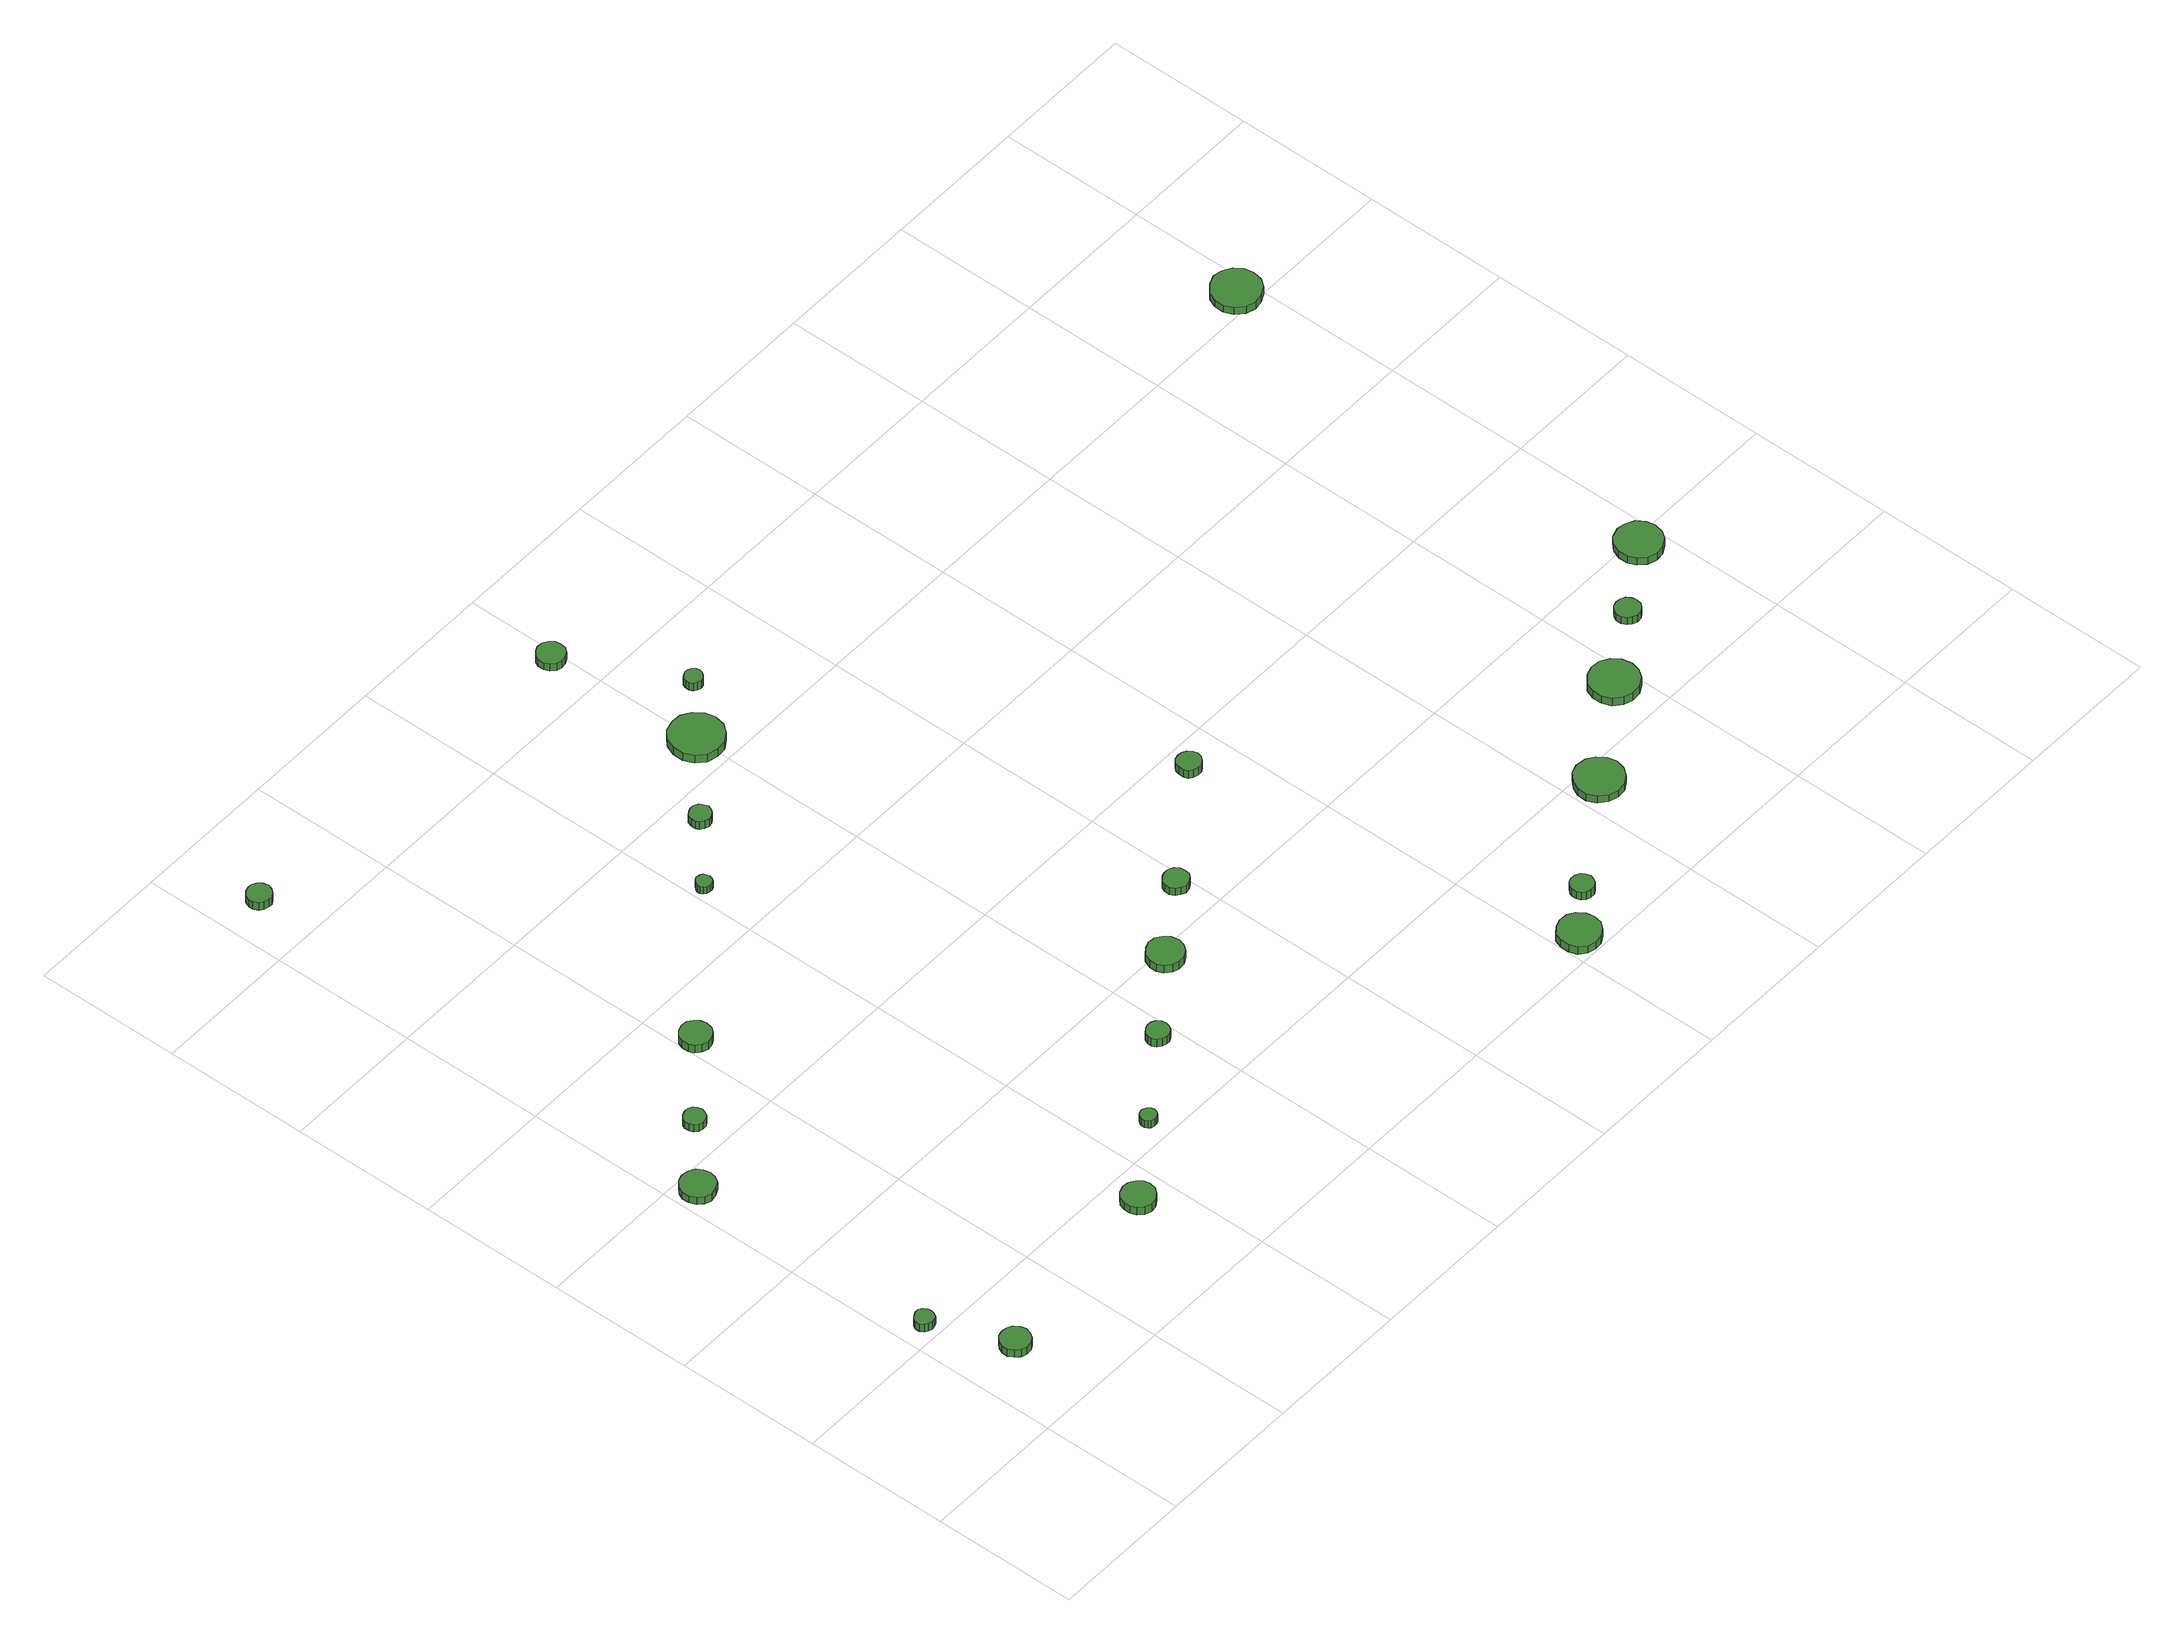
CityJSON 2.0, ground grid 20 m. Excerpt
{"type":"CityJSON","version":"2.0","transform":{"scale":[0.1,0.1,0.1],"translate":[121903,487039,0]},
"CityObjects":{
"tree1":{"type":"SolitaryVegetationObject","attributes":{"function":"something"},"geometry":[{"type":"MultiSurface","lod":"1","boundaries":[[[0,1,2,3,4,5,6,7,8,9,10,11,12,13,14]],[[15,16,17,18,19,20,21,22,23,24,25,26,27,28,29]],[[0,29,28,1]],[[1,28,27,2]],[[2,27,26,3]],[[3,26,25,4]],[[4,25,24,5]],[[5,24,23,6]],[[6,23,22,7]],[[7,22,21,8]],[[8,21,20,9]],[[9,20,19,10]],[[10,19,18,11]],[[11,18,17,12]],[[12,17,16,13]],[[13,16,15,14]],[[14,15,29,0]]]}]},
"tree2":{"type":"SolitaryVegetationObject","attributes":{"function":"something"},"geometry":[{"type":"MultiSurface","lod":"1","boundaries":[[[30,31,32,33,34,35,36,37,38,39,40,41,42,43,44]],[[45,46,47,48,49,50,51,52,53,54,55,56,57,58,59]],[[30,59,58,31]],[[31,58,57,32]],[[32,57,56,33]],[[33,56,55,34]],[[34,55,54,35]],[[35,54,53,36]],[[36,53,52,37]],[[37,52,51,38]],[[38,51,50,39]],[[39,50,49,40]],[[40,49,48,41]],[[41,48,47,42]],[[42,47,46,43]],[[43,46,45,44]],[[44,45,59,30]]]}]},
"tree3":{"type":"SolitaryVegetationObject","attributes":{"function":"something"},"geometry":[{"type":"MultiSurface","lod":"1","boundaries":[[[60,61,62,63,64,65,66,67,68,69,70,71,72,73,74]],[[75,76,77,78,79,80,81,82,83,84,85,86,87,88,89]],[[60,89,88,61]],[[61,88,87,62]],[[62,87,86,63]],[[63,86,85,64]],[[64,85,84,65]],[[65,84,83,66]],[[66,83,82,67]],[[67,82,81,68]],[[68,81,80,69]],[[69,80,79,70]],[[70,79,78,71]],[[71,78,77,72]],[[72,77,76,73]],[[73,76,75,74]],[[74,75,89,60]]]}]},
"tree4":{"type":"SolitaryVegetationObject","attributes":{"function":"something"},"geometry":[{"type":"MultiSurface","lod":"1","boundaries":[[[90,91,92,93,94,95,96,97,98,99,100,101,102,103,104]],[[105,106,107,108,109,110,111,112,113,114,115,116,117,118,119]],[[90,119,118,91]],[[91,118,117,92]],[[92,117,116,93]],[[93,116,115,94]],[[94,115,114,95]],[[95,114,113,96]],[[96,113,112,97]],[[97,112,111,98]],[[98,111,110,99]],[[99,110,109,100]],[[100,109,108,101]],[[101,108,107,102]],[[102,107,106,103]],[[103,106,105,104]],[[104,105,119,90]]]}]},
"tree5":{"type":"SolitaryVegetationObject","attributes":{"function":"something"},"geometry":[{"type":"MultiSurface","lod":"1","boundaries":[[[120,121,122,123,124,125,126,127,128,129,130,131,132,133,134]],[[135,136,137,138,139,140,141,142,143,144,145,146,147,148,149]],[[120,149,148,121]],[[121,148,147,122]],[[122,147,146,123]],[[123,146,145,124]],[[124,145,144,125]],[[125,144,143,126]],[[126,143,142,127]],[[127,142,141,128]],[[128,141,140,129]],[[129,140,139,130]],[[130,139,138,131]],[[131,138,137,132]],[[132,137,136,133]],[[133,136,135,134]],[[134,135,149,120]]]}]},
"tree6":{"type":"SolitaryVegetationObject","attributes":{"function":"something"},"geometry":[{"type":"MultiSurface","lod":"1","boundaries":[[[150,151,152,153,154,155,156,157,158,159,160,161,162,163,164]],[[165,166,167,168,169,170,171,172,173,174,175,176,177,178,179]],[[150,179,178,151]],[[151,178,177,152]],[[152,177,176,153]],[[153,176,175,154]],[[154,175,174,155]],[[155,174,173,156]],[[156,173,172,157]],[[157,172,171,158]],[[158,171,170,159]],[[159,170,169,160]],[[160,169,168,161]],[[161,168,167,162]],[[162,167,166,163]],[[163,166,165,164]],[[164,165,179,150]]]}]},
"tree7":{"type":"SolitaryVegetationObject","attributes":{"function":"something"},"geometry":[{"type":"MultiSurface","lod":"1","boundaries":[[[180,181,182,183,184,185,186,187,188,189,190,191,192,193,194]],[[195,196,197,198,199,200,201,202,203,204,205,206,207,208,209]],[[180,209,208,181]],[[181,208,207,182]],[[182,207,206,183]],[[183,206,205,184]],[[184,205,204,185]],[[185,204,203,186]],[[186,203,202,187]],[[187,202,201,188]],[[188,201,200,189]],[[189,200,199,190]],[[190,199,198,191]],[[191,198,197,192]],[[192,197,196,193]],[[193,196,195,194]],[[194,195,209,180]]]}]},
"tree8":{"type":"SolitaryVegetationObject","attributes":{"function":"something"},"geometry":[{"type":"MultiSurface","lod":"1","boundaries":[[[210,211,212,213,214,215,216,217,218,219,220,221,222,223,224]],[[225,226,227,228,229,230,231,232,233,234,235,236,237,238,239]],[[210,239,238,211]],[[211,238,237,212]],[[212,237,236,213]],[[213,236,235,214]],[[214,235,234,215]],[[215,234,233,216]],[[216,233,232,217]],[[217,232,231,218]],[[218,231,230,219]],[[219,230,229,220]],[[220,229,228,221]],[[221,228,227,222]],[[222,227,226,223]],[[223,226,225,224]],[[224,225,239,210]]]}]},
"tree9":{"type":"SolitaryVegetationObject","attributes":{"function":"something"},"geometry":[{"type":"MultiSurface","lod":"1","boundaries":[[[240,241,242,243,244,245,246,247,248,249,250,251,252,253,254]],[[255,256,257,258,259,260,261,262,263,264,265,266,267,268,269]],[[240,269,268,241]],[[241,268,267,242]],[[242,267,266,243]],[[243,266,265,244]],[[244,265,264,245]],[[245,264,263,246]],[[246,263,262,247]],[[247,262,261,248]],[[248,261,260,249]],[[249,260,259,250]],[[250,259,258,251]],[[251,258,257,252]],[[252,257,256,253]],[[253,256,255,254]],[[254,255,269,240]]]}]},
"tree10":{"type":"SolitaryVegetationObject","attributes":{"function":"something"},"geometry":[{"type":"MultiSurface","lod":"1","boundaries":[[[270,271,272,273,274,275,276,277,278,279,280,281,282,283,284]],[[285,286,287,288,289,290,291,292,293,294,295,296,297,298,299]],[[270,299,298,271]],[[271,298,297,272]],[[272,297,296,273]],[[273,296,295,274]],[[274,295,294,275]],[[275,294,293,276]],[[276,293,292,277]],[[277,292,291,278]],[[278,291,290,279]],[[279,290,289,280]],[[280,289,288,281]],[[281,288,287,282]],[[282,287,286,283]],[[283,286,285,284]],[[284,285,299,270]]]}]},
"tree11":{"type":"SolitaryVegetationObject","attributes":{"function":"something"},"geometry":[{"type":"MultiSurface","lod":"1","boundaries":[[[300,301,302,303,304,305,306,307,308,309,310,311,312,313,314]],[[315,316,317,318,319,320,321,322,323,324,325,326,327,328,329]],[[300,329,328,301]],[[301,328,327,302]],[[302,327,326,303]],[[303,326,325,304]],[[304,325,324,305]],[[305,324,323,306]],[[306,323,322,307]],[[307,322,321,308]],[[308,321,320,309]],[[309,320,319,310]],[[310,319,318,311]],[[311,318,317,312]],[[312,317,316,313]],[[313,316,315,314]],[[314,315,329,300]]]}]},
"tree12":{"type":"SolitaryVegetationObject","attributes":{"function":"something"},"geometry":[{"type":"MultiSurface","lod":"1","boundaries":[[[330,331,332,333,334,335,336,337,338,339,340,341,342,343,344]],[[345,346,347,348,349,350,351,352,353,354,355,356,357,358,359]],[[330,359,358,331]],[[331,358,357,332]],[[332,357,356,333]],[[333,356,355,334]],[[334,355,354,335]],[[335,354,353,336]],[[336,353,352,337]],[[337,352,351,338]],[[338,351,350,339]],[[339,350,349,340]],[[340,349,348,341]],[[341,348,347,342]],[[342,347,346,343]],[[343,346,345,344]],[[344,345,359,330]]]}]},
"tree13":{"type":"SolitaryVegetationObject","attributes":{"function":"something"},"geometry":[{"type":"MultiSurface","lod":"1","boundaries":[[[360,361,362,363,364,365,366,367,368,369,370,371,372,373,374]],[[375,376,377,378,379,380,381,382,383,384,385,386,387,388,389]],[[360,389,388,361]],[[361,388,387,362]],[[362,387,386,363]],[[363,386,385,364]],[[364,385,384,365]],[[365,384,383,366]],[[366,383,382,367]],[[367,382,381,368]],[[368,381,380,369]],[[369,380,379,370]],[[370,379,378,371]],[[371,378,377,372]],[[372,377,376,373]],[[373,376,375,374]],[[374,375,389,360]]]}]},
"tree14":{"type":"SolitaryVegetationObject","attributes":{"function":"something"},"geometry":[{"type":"MultiSurface","lod":"1","boundaries":[[[390,391,392,393,394,395,396,397,398,399,400,401,402,403,404]],[[405,406,407,408,409,410,411,412,413,414,415,416,417,418,419]],[[390,419,418,391]],[[391,418,417,392]],[[392,417,416,393]],[[393,416,415,394]],[[394,415,414,395]],[[395,414,413,396]],[[396,413,412,397]],[[397,412,411,398]],[[398,411,410,399]],[[399,410,409,400]],[[400,409,408,401]],[[401,408,407,402]],[[402,407,406,403]],[[403,406,405,404]],[[404,405,419,390]]]}]},
"tree15":{"type":"SolitaryVegetationObject","attributes":{"function":"something"},"geometry":[{"type":"MultiSurface","lod":"1","boundaries":[[[420,421,422,423,424,425,426,427,428,429,430,431,432,433,434]],[[435,436,437,438,439,440,441,442,443,444,445,446,447,448,449]],[[420,449,448,421]],[[421,448,447,422]],[[422,447,446,423]],[[423,446,445,424]],[[424,445,444,425]],[[425,444,443,426]],[[426,443,442,427]],[[427,442,441,428]],[[428,441,440,429]],[[429,440,439,430]],[[430,439,438,431]],[[431,438,437,432]],[[432,437,436,433]],[[433,436,435,434]],[[434,435,449,420]]]}]},
"tree16":{"type":"SolitaryVegetationObject","attributes":{"function":"something"},"geometry":[{"type":"MultiSurface","lod":"1","boundaries":[[[450,451,452,453,454,455,456,457,458,459,460,461,462,463,464]],[[465,466,467,468,469,470,471,472,473,474,475,476,477,478,479]],[[450,479,478,451]],[[451,478,477,452]],[[452,477,476,453]],[[453,476,475,454]],[[454,475,474,455]],[[455,474,473,456]],[[456,473,472,457]],[[457,472,471,458]],[[458,471,470,459]],[[459,470,469,460]],[[460,469,468,461]],[[461,468,467,462]],[[462,467,466,463]],[[463,466,465,464]],[[464,465,479,450]]]}]},
"tree17":{"type":"SolitaryVegetationObject","attributes":{"function":"something"},"geometry":[{"type":"MultiSurface","lod":"1","boundaries":[[[480,481,482,483,484,485,486,487,488,489,490,491,492,493,494]],[[495,496,497,498,499,500,501,502,503,504,505,506,507,508,509]],[[480,509,508,481]],[[481,508,507,482]],[[482,507,506,483]],[[483,506,505,484]],[[484,505,504,485]],[[485,504,503,486]],[[486,503,502,487]],[[487,502,501,488]],[[488,501,500,489]],[[489,500,499,490]],[[490,499,498,491]],[[491,498,497,492]],[[492,497,496,493]],[[493,496,495,494]],[[494,495,509,480]]]}]},
"tree18":{"type":"SolitaryVegetationObject","attributes":{"function":"something"},"geometry":[{"type":"MultiSurface","lod":"1","boundaries":[[[510,511,512,513,514,515,516,517,518,519,520,521,522,523,524]],[[525,526,527,528,529,530,531,532,533,534,535,536,537,538,539]],[[510,539,538,511]],[[511,538,537,512]],[[512,537,536,513]],[[513,536,535,514]],[[514,535,534,515]],[[515,534,533,516]],[[516,533,532,517]],[[517,532,531,518]],[[518,531,530,519]],[[519,530,529,520]],[[520,529,528,521]],[[521,528,527,522]],[[522,527,526,523]],[[523,526,525,524]],[[524,525,539,510]]]}]},
"tree19":{"type":"SolitaryVegetationObject","attributes":{"function":"something"},"geometry":[{"type":"MultiSurface","lod":"1","boundaries":[[[540,541,542,543,544,545,546,547,548,549,550,551,552,553,554]],[[555,556,557,558,559,560,561,562,563,564,565,566,567,568,569]],[[540,569,568,541]],[[541,568,567,542]],[[542,567,566,543]],[[543,566,565,544]],[[544,565,564,545]],[[545,564,563,546]],[[546,563,562,547]],[[547,562,561,548]],[[548,561,560,549]],[[549,560,559,550]],[[550,559,558,551]],[[551,558,557,552]],[[552,557,556,553]],[[553,556,555,554]],[[554,555,569,540]]]}]},
"tree20":{"type":"SolitaryVegetationObject","attributes":{"function":"something"},"geometry":[{"type":"MultiSurface","lod":"1","boundaries":[[[570,571,572,573,574,575,576,577,578,579,580,581,582,583,584]],[[585,586,587,588,589,590,591,592,593,594,595,596,597,598,599]],[[570,599,598,571]],[[571,598,597,572]],[[572,597,596,573]],[[573,596,595,574]],[[574,595,594,575]],[[575,594,593,576]],[[576,593,592,577]],[[577,592,591,578]],[[578,591,590,579]],[[579,590,589,580]],[[580,589,588,581]],[[581,588,587,582]],[[582,587,586,583]],[[583,586,585,584]],[[584,585,599,570]]]}]},
"tree21":{"type":"SolitaryVegetationObject","attributes":{"function":"something"},"geometry":[{"type":"MultiSurface","lod":"1","boundaries":[[[600,601,602,603,604,605,606,607,608,609,610,611,612,613,614]],[[615,616,617,618,619,620,621,622,623,624,625,626,627,628,629]],[[600,629,628,601]],[[601,628,627,602]],[[602,627,626,603]],[[603,626,625,604]],[[604,625,624,605]],[[605,624,623,606]],[[606,623,622,607]],[[607,622,621,608]],[[608,621,620,609]],[[609,620,619,610]],[[610,619,618,611]],[[611,618,617,612]],[[612,617,616,613]],[[613,616,615,614]],[[614,615,629,600]]]}]},
"tree22":{"type":"SolitaryVegetationObject","attributes":{"function":"something"},"geometry":[{"type":"MultiSurface","lod":"1","boundaries":[[[630,631,632,633,634,635,636,637,638,639,640,641,642,643,644]],[[645,646,647,648,649,650,651,652,653,654,655,656,657,658,659]],[[630,659,658,631]],[[631,658,657,632]],[[632,657,656,633]],[[633,656,655,634]],[[634,655,654,635]],[[635,654,653,636]],[[636,653,652,637]],[[637,652,651,638]],[[638,651,650,639]],[[639,650,649,640]],[[640,649,648,641]],[[641,648,647,642]],[[642,647,646,643]],[[643,646,645,644]],[[644,645,659,630]]]}]},
"tree23":{"type":"SolitaryVegetationObject","attributes":{"function":"something"},"geometry":[{"type":"MultiSurface","lod":"1","boundaries":[[[660,661,662,663,664,665,666,667,668,669,670,671,672,673,674]],[[675,676,677,678,679,680,681,682,683,684,685,686,687,688,689]],[[660,689,688,661]],[[661,688,687,662]],[[662,687,686,663]],[[663,686,685,664]],[[664,685,684,665]],[[665,684,683,666]],[[666,683,682,667]],[[667,682,681,668]],[[668,681,680,669]],[[669,680,679,670]],[[670,679,678,671]],[[671,678,677,672]],[[672,677,676,673]],[[673,676,675,674]],[[674,675,689,660]]]}]},
"tree24":{"type":"SolitaryVegetationObject","attributes":{"function":"something"},"geometry":[{"type":"MultiSurface","lod":"1","boundaries":[[[690,691,692,693,694,695,696,697,698,699,700,701,702,703,704]],[[705,706,707,708,709,710,711,712,713,714,715,716,717,718,719]],[[690,719,718,691]],[[691,718,717,692]],[[692,717,716,693]],[[693,716,715,694]],[[694,715,714,695]],[[695,714,713,696]],[[696,713,712,697]],[[697,712,711,698]],[[698,711,710,699]],[[699,710,709,700]],[[700,709,708,701]],[[701,708,707,702]],[[702,707,706,703]],[[703,706,705,704]],[[704,705,719,690]]]}]}
},
"vertices":[
[46,220,20],[45,225,20],[42,230,20],[37,233,20],[32,233,20],[27,231,20],[23,228,20],[20,223,20],[20,217,20],[23,212,20],[27,209,20],[32,207,20],[37,208,20],[42,210,20],[45,215,20],[45,215,7],[42,210,7],[37,208,7],[32,207,7],[27,209,7],[23,212,7],[20,217,7],[20,223,7],[23,228,7],[27,231,7],[32,233,7],[37,233,7],[42,230,7],[45,225,7],[46,220,7],
[99,116,16],[97,124,16],[92,131,16],[85,135,16],[77,136,16],[69,134,16],[63,128,16],[59,120,16],[59,112,16],[63,105,16],[69,99,16],[77,96,16],[85,97,16],[92,101,16],[97,108,16],[97,108,3],[92,101,3],[85,97,3],[77,96,3],[69,99,3],[63,105,3],[59,112,3],[59,120,3],[63,128,3],[69,134,3],[77,136,3],[85,135,3],[92,131,3],[97,124,3],[99,116,3],
[54,572,15],[52,581,15],[47,589,15],[38,594,15],[28,595,15],[19,592,15],[12,585,15],[8,577,15],[8,567,15],[12,558,15],[19,551,15],[28,548,15],[38,550,15],[47,554,15],[52,562,15],[52,562,3],[47,554,3],[38,550,3],[28,548,3],[19,551,3],[12,558,3],[8,567,3],[8,577,3],[12,585,3],[19,592,3],[28,595,3],[38,594,3],[47,589,3],[52,581,3],[54,572,3],
[128,646,15],[126,652,15],[123,657,15],[118,660,15],[112,660,15],[106,658,15],[101,654,15],[99,649,15],[99,643,15],[101,637,15],[106,633,15],[112,631,15],[118,632,15],[123,635,15],[126,640,15],[126,640,3],[123,635,3],[118,632,3],[112,631,3],[106,633,3],[101,637,3],[99,643,3],[99,649,3],[101,654,3],[106,658,3],[112,660,3],[118,660,3],[123,657,3],[126,652,3],[128,646,3],
[377,155,17],[375,164,17],[369,171,17],[361,176,17],[352,177,17],[343,174,17],[336,168,17],[333,159,17],[333,150,17],[336,142,17],[343,135,17],[352,132,17],[361,133,17],[369,138,17],[375,146,17],[375,146,4],[369,138,4],[361,133,4],[352,132,4],[343,135,4],[336,142,4],[333,150,4],[333,159,4],[336,168,4],[343,174,4],[352,177,4],[361,176,4],[369,171,4],[375,164,4],[377,155,4],
[238,731,18],[236,739,18],[231,746,18],[224,751,18],[215,752,18],[207,749,18],[200,743,18],[197,735,18],[197,726,18],[200,718,18],[207,713,18],[215,710,18],[224,711,18],[231,715,18],[236,722,18],[236,722,5],[231,715,5],[224,711,5],[215,710,5],[207,713,5],[200,718,5],[197,726,5],[197,735,5],[200,743,5],[207,749,5],[215,752,5],[224,751,5],[231,746,5],[236,739,5],[238,731,5],
[72,1277,22],[70,1284,22],[66,1289,22],[60,1293,22],[54,1293,22],[47,1291,22],[42,1287,22],[39,1280,22],[39,1274,22],[42,1267,22],[47,1263,22],[54,1261,22],[60,1261,22],[66,1265,22],[70,1270,22],[70,1270,9],[66,1265,9],[60,1261,9],[54,1261,9],[47,1263,9],[42,1267,9],[39,1274,9],[39,1280,9],[42,1287,9],[47,1291,9],[54,1293,9],[60,1293,9],[66,1289,9],[70,1284,9],[72,1277,9],
[475,231,15],[474,235,15],[471,239,15],[467,241,15],[463,242,15],[458,240,15],[455,237,15],[453,233,15],[453,228,15],[455,224,15],[458,221,15],[463,220,15],[467,220,15],[471,222,15],[474,226,15],[474,226,3],[471,222,3],[467,220,3],[463,220,3],[458,221,3],[455,224,3],[453,228,3],[453,233,3],[455,237,3],[458,240,3],[463,242,3],[467,241,3],[471,239,3],[474,235,3],[475,231,3],
[593,311,15],[592,317,15],[588,323,15],[582,326,15],[576,326,15],[570,324,15],[565,320,15],[562,314,15],[562,308,15],[565,302,15],[570,298,15],[576,296,15],[582,296,15],[588,300,15],[592,305,15],[592,305,2],[588,300,2],[582,296,2],[576,296,2],[570,298,2],[565,302,2],[562,308,2],[562,314,2],[565,320,2],[570,324,2],[576,326,2],[582,326,2],[588,323,2],[592,317,2],[593,311,2],
[427,885,16],[426,889,16],[424,893,16],[420,895,16],[415,896,16],[411,894,16],[408,891,16],[406,887,16],[406,883,16],[408,879,16],[411,876,16],[415,875,16],[420,875,16],[424,877,16],[426,881,16],[426,881,4],[424,877,4],[420,875,4],[415,875,4],[411,876,4],[408,879,4],[406,883,4],[406,887,4],[408,891,4],[411,894,4],[415,896,4],[420,895,4],[424,893,4],[426,889,4],[427,885,4],
[515,960,15],[513,966,15],[510,971,15],[505,974,15],[499,975,15],[493,973,15],[488,969,15],[486,963,15],[486,957,15],[488,952,15],[493,948,15],[499,946,15],[505,947,15],[510,950,15],[513,954,15],[513,954,2],[510,950,2],[505,947,2],[499,946,2],[493,948,2],[488,952,2],[486,957,2],[486,963,2],[488,969,2],[493,973,2],[499,975,2],[505,974,2],[510,971,2],[513,966,2],[515,960,2],
[707,387,16],[705,397,16],[699,405,16],[690,411,16],[680,412,16],[671,408,16],[663,402,16],[659,392,16],[659,382,16],[663,373,16],[671,366,16],[680,363,16],[690,364,16],[699,369,16],[705,377,16],[705,377,3],[699,369,3],[690,364,3],[680,363,3],[671,366,3],[663,373,3],[659,382,3],[659,392,3],[663,402,3],[671,408,3],[680,412,3],[690,411,3],[699,405,3],[705,397,3],[707,387,3],
[633,1048,15],[630,1062,15],[621,1074,15],[608,1082,15],[594,1083,15],[579,1079,15],[568,1069,15],[562,1055,15],[562,1040,15],[568,1026,15],[579,1016,15],[594,1012,15],[608,1013,15],[621,1021,15],[630,1033,15],[630,1033,2],[621,1021,2],[608,1013,2],[594,1012,2],[579,1016,2],[568,1026,2],[562,1040,2],[562,1055,2],[568,1069,2],[579,1079,2],[594,1083,2],[608,1082,2],[621,1074,2],[630,1062,2],[633,1048,2],
[801,455,14],[800,462,14],[796,468,14],[789,472,14],[782,472,14],[776,470,14],[770,465,14],[767,459,14],[767,452,14],[770,445,14],[776,441,14],[782,438,14],[789,439,14],[796,443,14],[800,448,14],[800,448,2],[796,443,2],[789,439,2],[782,438,2],[776,441,2],[770,445,2],[767,452,2],[767,459,2],[770,465,2],[776,470,2],[782,472,2],[789,472,2],[796,468,2],[800,462,2],[801,455,2],
[606,1267,15],[605,1275,15],[600,1281,15],[593,1285,15],[585,1286,15],[578,1283,15],[572,1278,15],[569,1271,15],[569,1263,15],[572,1256,15],[578,1250,15],[585,1248,15],[593,1249,15],[600,1253,15],[605,1259,15],[605,1259,3],[600,1253,3],[593,1249,3],[585,1248,3],[578,1250,3],[572,1256,3],[569,1263,3],[569,1271,3],[572,1278,3],[578,1283,3],[585,1286,3],[593,1285,3],[600,1281,3],[605,1275,3],[606,1267,3],
[680,1112,15],[679,1117,15],[676,1121,15],[672,1123,15],[667,1124,15],[662,1122,15],[658,1119,15],[656,1114,15],[656,1109,15],[658,1104,15],[662,1101,15],[667,1099,15],[672,1100,15],[676,1103,15],[679,1107,15],[679,1107,2],[676,1103,2],[672,1100,2],[667,1099,2],[662,1101,2],[658,1104,2],[656,1109,2],[656,1114,2],[658,1119,2],[662,1122,2],[667,1124,2],[672,1123,2],[676,1121,2],[679,1117,2],[680,1112,2],
[1057,31,14],[1055,42,14],[1048,52,14],[1038,58,14],[1026,59,14],[1015,55,14],[1006,48,14],[1002,37,14],[1002,25,14],[1006,14,14],[1015,6,14],[1026,3,14],[1038,4,14],[1048,10,14],[1055,19,14],[1055,19,1],[1048,10,1],[1038,4,1],[1026,3,1],[1015,6,1],[1006,14,1],[1002,25,1],[1002,37,1],[1006,48,1],[1015,55,1],[1026,59,1],[1038,58,1],[1048,52,1],[1055,42,1],[1057,31,1],
[958,567,15],[956,573,15],[952,579,15],[946,582,15],[940,583,15],[933,581,15],[928,576,15],[926,570,15],[926,563,15],[928,557,15],[933,553,15],[940,551,15],[946,551,15],[952,555,15],[956,560,15],[956,560,2],[952,555,2],[946,551,2],[940,551,2],[933,553,2],[928,557,2],[926,563,2],[926,570,2],[928,576,2],[933,581,2],[940,583,2],[946,582,2],[952,579,2],[956,573,2],[958,567,2],
[1106,77,14],[1104,84,14],[1101,89,14],[1095,92,14],[1088,93,14],[1082,91,14],[1077,86,14],[1075,81,14],[1075,74,14],[1077,68,14],[1082,64,14],[1088,62,14],[1095,62,14],[1101,66,14],[1104,71,14],[1104,71,1],[1101,66,1],[1095,62,1],[1088,62,1],[1082,64,1],[1077,68,1],[1075,74,1],[1075,81,1],[1077,86,1],[1082,91,1],[1088,93,1],[1095,92,1],[1101,89,1],[1104,84,1],[1106,77,1],
[1269,173,16],[1266,186,16],[1258,197,16],[1247,204,16],[1233,206,16],[1220,202,16],[1210,192,16],[1204,180,16],[1204,166,16],[1210,154,16],[1220,145,16],[1233,141,16],[1247,142,16],[1258,149,16],[1266,160,16],[1266,160,4],[1258,149,4],[1247,142,4],[1233,141,4],[1220,145,4],[1210,154,4],[1204,166,4],[1204,180,4],[1210,192,4],[1220,202,4],[1233,206,4],[1247,204,4],[1258,197,4],[1266,186,4],[1269,173,4],
[1405,263,15],[1402,277,15],[1394,288,15],[1382,295,15],[1368,296,15],[1356,292,15],[1345,283,15],[1340,270,15],[1340,257,15],[1345,244,15],[1356,235,15],[1368,231,15],[1382,232,15],[1394,239,15],[1402,250,15],[1402,250,2],[1394,239,2],[1382,232,2],[1368,231,2],[1356,235,2],[1345,244,2],[1340,257,2],[1340,270,2],[1345,283,2],[1356,292,2],[1368,296,2],[1382,295,2],[1394,288,2],[1402,277,2],[1405,263,2],
[1489,326,14],[1488,333,14],[1484,339,14],[1478,342,14],[1471,343,14],[1464,341,14],[1459,336,14],[1456,330,14],[1456,323,14],[1459,316,14],[1464,312,14],[1471,309,14],[1478,310,14],[1484,314,14],[1488,319,14],[1488,319,2],[1484,314,2],[1478,310,2],[1471,309,2],[1464,312,2],[1459,316,2],[1456,323,2],[1456,330,2],[1459,336,2],[1464,341,2],[1471,343,2],[1478,342,2],[1484,339,2],[1488,333,2],[1489,326,2],
[1598,388,14],[1595,400,14],[1588,411,14],[1576,417,14],[1564,419,14],[1551,415,14],[1542,406,14],[1537,394,14],[1537,381,14],[1542,370,14],[1551,361,14],[1564,357,14],[1576,358,14],[1588,365,14],[1595,375,14],[1595,375,2],[1588,365,2],[1576,358,2],[1564,357,2],[1551,361,2],[1542,370,2],[1537,381,2],[1537,394,2],[1542,406,2],[1551,415,2],[1564,419,2],[1576,417,2],[1588,411,2],[1595,400,2],[1598,388,2],
[1604,1020,20],[1601,1033,20],[1593,1044,20],[1581,1051,20],[1568,1053,20],[1555,1048,20],[1544,1039,20],[1539,1027,20],[1539,1013,20],[1544,1001,20],[1555,991,20],[1568,987,20],[1581,989,20],[1593,995,20],[1601,1006,20],[1601,1006,8],[1593,995,8],[1581,989,8],[1568,987,8],[1555,991,8],[1544,1001,8],[1539,1013,8],[1539,1027,8],[1544,1039,8],[1555,1048,8],[1568,1053,8],[1581,1051,8],[1593,1044,8],[1601,1033,8],[1604,1020,8]
]}
